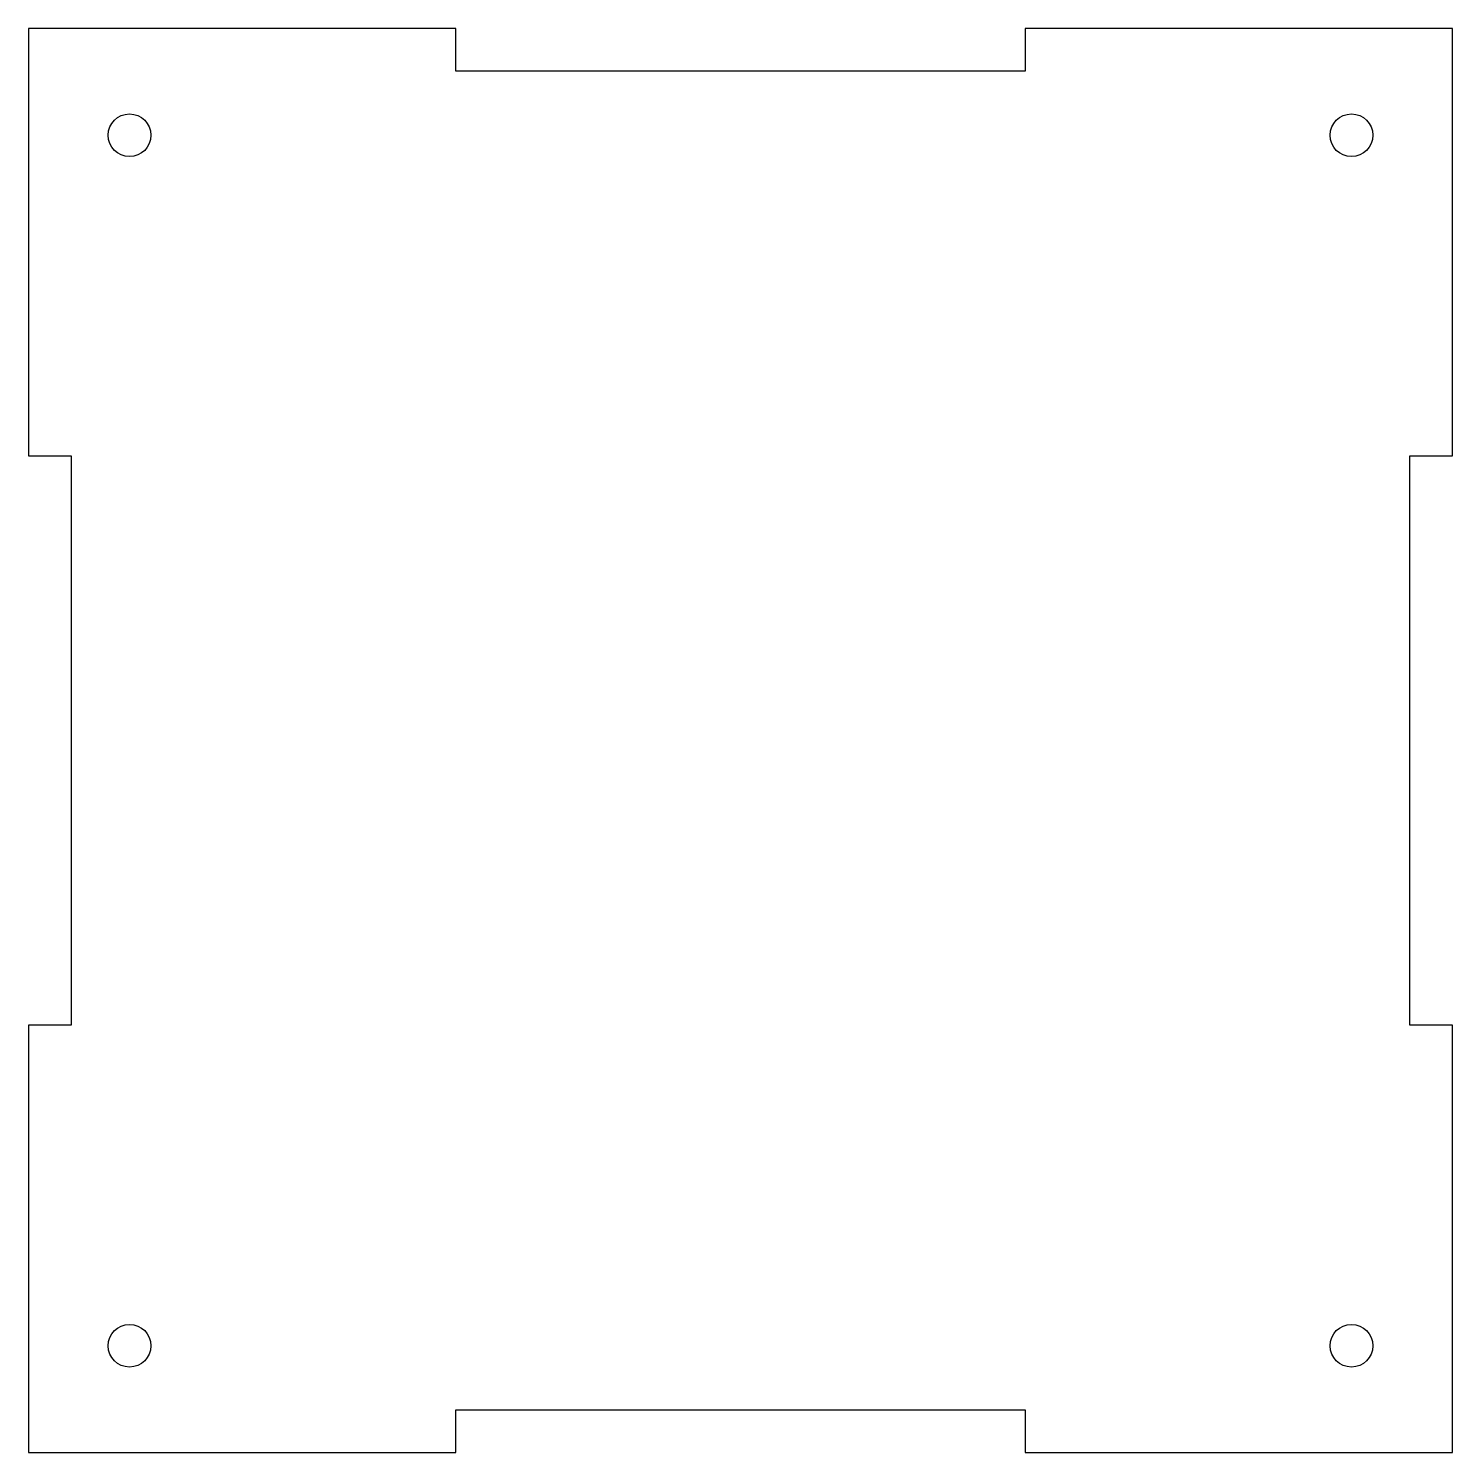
# Model space of a CAD drawing. Header units: millimetres. Extents: x -100 to 0, y 0 to 100.
import ezdxf

# ---------------------------------------------------------------- set-up
doc = ezdxf.new("R2010")
doc.units = ezdxf.units.MM

msp = doc.modelspace()

# ---------------------------------------------------------------- linework, layer by layer
msp.add_lwpolyline([(-30, 3), (-30, 0), (0, 0), (0, 30), (-3, 30), (-3, 70), (0, 70), (0, 100), (-30, 100), (-30, 97), (-70, 97), (-70, 100), (-100, 100), (-100, 70), (-97, 70), (-97, 30), (-100, 30), (-100, 0), (-70, 0), (-70, 3)], close=True)
for centre in [(-92.9, 92.5), (-7.1, 92.5), (-92.9, 7.5), (-7.1, 7.5)]:
    msp.add_circle(centre, 1.5)

doc.saveas('drawing.dxf')
